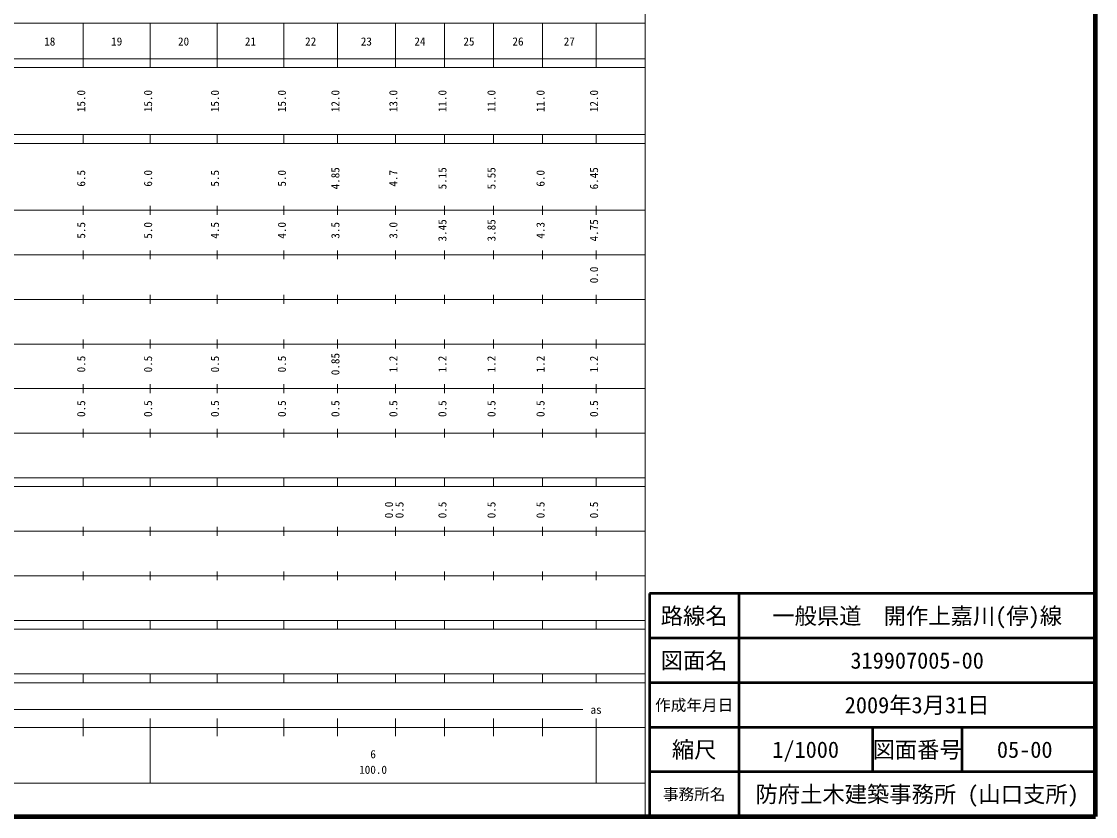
# Model space of a CAD drawing. Units: millimetres on the paper, enlarged 1000 times. Extents: x 40000 to 680000, y 20000 to 380000.
# Drawn here: x 439155 to 680000, y 20000 to 198357 of the extents above; entities that cross this region are included whole.
import ezdxf
from ezdxf.enums import TextEntityAlignment as Align

# ---------------------------------------------------------------- set-up
doc = ezdxf.new("R2010")
doc.units = ezdxf.units.MM
doc.header["$LTSCALE"] = 1000
for name, color, linetype, lineweight in [('M-TTL', 2, 'Continuous', 140), ('M-TTL-BAND', 7, 'Continuous', 13), ('M-TTL-FRAM', 2, 'Continuous', 50), ('M-TTL-LINE', 7, 'Continuous', 50)]:
    doc.layers.add(name, color=color, linetype=linetype, lineweight=lineweight)
doc.layers.add('M-TTL-TXT', color=7, linetype='Continuous')
doc.styles.add('ＭＳ ゴシック', font='')
doc.styles.get('ＭＳ ゴシック').set_extended_font_data('MS Gothic')

msp = doc.modelspace()

# ---------------------------------------------------------------- linework, layer by layer
at = {"layer": 'M-TTL'}
for p, q in [((680000, 20000), (680000, 380000)), ((40000, 20000), (680000, 20000))]:
    msp.add_line(p, q, dxfattribs=at)
at = {"layer": 'M-TTL-BAND'}
for p, q in [((579000, 20000), (579000, 370000)), ((68000, 198000), (579000, 198000)), ((453000, 188000), (453000, 198000)), ((468000, 188000), (468000, 198000)), ((483000, 188000), (483000, 198000)), ((498000, 188000), (498000, 198000)), ((510000, 188000), (510000, 198000)), ((523000, 188000), (523000, 198000)), ((534000, 188000), (534000, 198000)), ((545000, 188000), (545000, 198000)), ((556000, 188000), (556000, 198000)), ((568000, 188000), (568000, 198000)), ((40000, 190000), (579000, 190000)), ((40000, 188000), (579000, 188000)), ((40000, 173000), (579000, 173000)), ((40000, 171000), (579000, 171000)), ((453000, 171000), (453000, 173000)), ((468000, 171000), (468000, 173000)), ((483000, 171000), (483000, 173000)), ((498000, 171000), (498000, 173000)), ((510000, 171000), (510000, 173000)), ((523000, 171000), (523000, 173000)), ((534000, 171000), (534000, 173000)), ((545000, 171000), (545000, 173000)), ((556000, 171000), (556000, 173000)), ((568000, 171000), (568000, 173000)), ((453000, 155000), (453000, 157000)), ((468000, 155000), (468000, 157000)), ((483000, 155000), (483000, 157000)), ((498000, 155000), (498000, 157000)), ((510000, 155000), (510000, 157000)), ((523000, 155000), (523000, 157000)), ((534000, 155000), (534000, 157000)), ((545000, 155000), (545000, 157000)), ((556000, 155000), (556000, 157000)), ((568000, 155000), (568000, 157000)), ((40000, 156000), (579000, 156000)), ((453000, 145000), (453000, 147000)), ((468000, 145000), (468000, 147000)), ((483000, 145000), (483000, 147000)), ((498000, 145000), (498000, 147000)), ((510000, 145000), (510000, 147000)), ((523000, 145000), (523000, 147000)), ((534000, 145000), (534000, 147000)), ((545000, 145000), (545000, 147000)), ((556000, 145000), (556000, 147000)), ((568000, 145000), (568000, 147000)), ((46000, 146000), (579000, 146000)), ((52000, 136000), (579000, 136000)), ((453000, 135000), (453000, 137000)), ((468000, 135000), (468000, 137000)), ((483000, 135000), (483000, 137000)), ((498000, 135000), (498000, 137000)), ((510000, 135000), (510000, 137000)), ((523000, 135000), (523000, 137000)), ((534000, 135000), (534000, 137000)), ((545000, 135000), (545000, 137000)), ((556000, 135000), (556000, 137000)), ((568000, 135000), (568000, 137000)), ((46000, 126000), (579000, 126000)), ((453000, 125000), (453000, 127000)), ((468000, 125000), (468000, 127000)), ((483000, 125000), (483000, 127000)), ((498000, 125000), (498000, 127000)), ((510000, 125000), (510000, 127000)), ((523000, 125000), (523000, 127000)), ((534000, 125000), (534000, 127000)), ((545000, 125000), (545000, 127000)), ((556000, 125000), (556000, 127000)), ((568000, 125000), (568000, 127000)), ((52000, 116000), (579000, 116000)), ((453000, 115000), (453000, 117000)), ((468000, 115000), (468000, 117000)), ((483000, 115000), (483000, 117000)), ((498000, 115000), (498000, 117000)), ((510000, 115000), (510000, 117000)), ((523000, 115000), (523000, 117000)), ((534000, 115000), (534000, 117000)), ((545000, 115000), (545000, 117000)), ((556000, 115000), (556000, 117000)), ((568000, 115000), (568000, 117000)), ((46000, 106000), (579000, 106000)), ((453000, 105000), (453000, 107000)), ((468000, 105000), (468000, 107000)), ((483000, 105000), (483000, 107000)), ((498000, 105000), (498000, 107000)), ((510000, 105000), (510000, 107000)), ((523000, 105000), (523000, 107000)), ((534000, 105000), (534000, 107000)), ((545000, 105000), (545000, 107000)), ((556000, 105000), (556000, 107000)), ((568000, 105000), (568000, 107000)), ((40000, 96000), (579000, 96000)), ((40000, 94000), (579000, 94000)), ((453000, 94000), (453000, 96000)), ((468000, 94000), (468000, 96000)), ((483000, 94000), (483000, 96000)), ((498000, 94000), (498000, 96000)), ((510000, 94000), (510000, 96000)), ((523000, 94000), (523000, 96000)), ((534000, 94000), (534000, 96000)), ((545000, 94000), (545000, 96000)), ((556000, 94000), (556000, 96000)), ((568000, 94000), (568000, 96000)), ((453000, 83000), (453000, 85000)), ((468000, 83000), (468000, 85000)), ((483000, 83000), (483000, 85000)), ((498000, 83000), (498000, 85000)), ((510000, 83000), (510000, 85000)), ((523000, 83000), (523000, 85000)), ((534000, 83000), (534000, 85000)), ((545000, 83000), (545000, 85000)), ((556000, 83000), (556000, 85000)), ((568000, 83000), (568000, 85000)), ((49000, 84000), (579000, 84000)), ((453000, 73000), (453000, 75000)), ((468000, 73000), (468000, 75000)), ((483000, 73000), (483000, 75000)), ((498000, 73000), (498000, 75000)), ((510000, 73000), (510000, 75000)), ((523000, 73000), (523000, 75000)), ((534000, 73000), (534000, 75000)), ((545000, 73000), (545000, 75000)), ((556000, 73000), (556000, 75000)), ((568000, 73000), (568000, 75000)), ((40000, 74000), (579000, 74000)), ((40000, 64000), (579000, 64000)), ((453000, 62000), (453000, 64000)), ((468000, 62000), (468000, 64000)), ((483000, 62000), (483000, 64000)), ((498000, 62000), (498000, 64000)), ((510000, 62000), (510000, 64000)), ((523000, 62000), (523000, 64000)), ((534000, 62000), (534000, 64000)), ((545000, 62000), (545000, 64000)), ((556000, 62000), (556000, 64000)), ((568000, 62000), (568000, 64000)), ((40000, 62000), (579000, 62000)), ((40000, 52000), (579000, 52000)), ((453000, 50000), (453000, 52000)), ((468000, 50000), (468000, 52000)), ((483000, 50000), (483000, 52000)), ((498000, 50000), (498000, 52000)), ((510000, 50000), (510000, 52000)), ((523000, 50000), (523000, 52000)), ((534000, 50000), (534000, 52000)), ((545000, 50000), (545000, 52000)), ((556000, 50000), (556000, 52000)), ((568000, 50000), (568000, 52000)), ((40000, 50000), (579000, 50000)), ((398500, 44000), (565000, 44000)), ((453000, 38000), (453000, 42000)), ((468000, 27500), (468000, 42000)), ((483000, 38000), (483000, 42000)), ((498000, 38000), (498000, 42000)), ((510000, 38000), (510000, 42000)), ((523000, 38000), (523000, 42000)), ((534000, 38000), (534000, 42000)), ((545000, 38000), (545000, 42000)), ((556000, 38000), (556000, 42000)), ((568000, 27500), (568000, 42000)), ((40000, 40000), (579000, 40000)), ((68000, 27500), (579000, 27500))]:
    msp.add_line(p, q, dxfattribs=at)
at = {"layer": 'M-TTL-FRAM'}
for p, q in [((680000, 70000), (580000, 70000)), ((580000, 70000), (580000, 20000))]:
    msp.add_line(p, q, dxfattribs=at)
at = {"layer": 'M-TTL-LINE'}
for p, q in [((600000, 70000), (600000, 20000)), ((680000, 60000), (580000, 60000)), ((680000, 50000), (580000, 50000)), ((680000, 40000), (580000, 40000)), ((630000, 40000), (630000, 30000)), ((650000, 40000), (650000, 30000)), ((680000, 30000), (580000, 30000))]:
    msp.add_line(p, q, dxfattribs=at)

# ---------------------------------------------------------------- texts
at = {"layer": 'M-TTL-BAND', "style": 'ＭＳ ゴシック'}
for s, p in [('18', (445500, 192405)), ('19', (460500, 192405)), ('20', (475500, 192405)), ('21', (490500, 192405)), ('22', (504000, 192405)), ('23', (516500, 192405)), ('24', (528500, 192405)), ('25', (539500, 192405)), ('26', (550500, 192405)), ('27', (562000, 192405)), ('as', (568000, 42500)), ('6', (518000, 32523)), ('100.0', (518000, 29033))]:
    msp.add_text(s, height=1833, dxfattribs=at).set_placement(p, align=Align.BOTTOM_CENTER)
for s, p in [('15.0', (454000, 180500)), ('15.0', (469000, 180500)), ('15.0', (484000, 180500)), ('15.0', (499000, 180500)), ('12.0', (511000, 180500)), ('13.0', (524000, 180500)), ('11.0', (535000, 180500)), ('11.0', (546000, 180500)), ('11.0', (557000, 180500)), ('12.0', (569000, 180500)), ('6.5', (454000, 163174)), ('6.0', (469000, 163174)), ('5.5', (484000, 163174)), ('5.0', (499000, 163174)), ('4.85', (511000, 163174)), ('4.7', (524000, 163174)), ('5.15', (535000, 163174)), ('5.55', (546000, 163174)), ('6.0', (557000, 163174)), ('6.45', (569000, 163174)), ('5.5', (454000, 151500)), ('5.0', (469000, 151500)), ('4.5', (484000, 151500)), ('4.0', (499000, 151500)), ('3.5', (511000, 151500)), ('3.0', (524000, 151500)), ('3.45', (535000, 151500)), ('3.85', (546000, 151500)), ('4.3', (557000, 151500)), ('4.75', (569000, 151500)), ('0.0', (569000, 141500)), ('0.5', (454000, 121500)), ('0.5', (469000, 121500)), ('0.5', (484000, 121500)), ('0.5', (499000, 121500)), ('0.85', (511000, 121500)), ('1.2', (524000, 121500)), ('1.2', (535000, 121500)), ('1.2', (546000, 121500)), ('1.2', (557000, 121500)), ('1.2', (569000, 121500)), ('0.5', (454000, 111500)), ('0.5', (469000, 111500)), ('0.5', (484000, 111500)), ('0.5', (499000, 111500)), ('0.5', (511000, 111500)), ('0.5', (524000, 111500)), ('0.5', (535000, 111500)), ('0.5', (546000, 111500)), ('0.5', (557000, 111500)), ('0.5', (569000, 111500)), ('0.0', (523000, 88764)), ('0.5', (525370, 88764)), ('0.5', (535000, 88764)), ('0.5', (546000, 88764)), ('0.5', (557000, 88764)), ('0.5', (569000, 88764))]:
    msp.add_text(s, height=1833, rotation=90, dxfattribs=at).set_placement(p, align=Align.BOTTOM_CENTER)
at = {"layer": 'M-TTL-TXT', "style": 'ＭＳ ゴシック'}
for s, height, p in [('路線名', 3666, (590000, 65000)), ('路線名', 3666, (590000, 65000)), ('一般県道\u3000開作上嘉川(停)線', 3666, (640000, 65000)), ('図面名', 3666, (590000, 55000)), ('図面名', 3666, (590000, 55000)), ('319907005-00', 3666, (640000, 55000)), ('作成年月日', 2566, (590000, 45000)), ('作成年月日', 2566, (590000, 45000)), ('2009年3月31日', 3666, (640000, 45000)), ('縮尺', 3666, (590000, 35000)), ('縮尺', 3666, (590000, 35000)), ('1/1000', 3666, (615000, 35000)), ('図面番号', 3666, (640000, 35000)), ('図面番号', 3666, (640000, 35000)), ('05-00', 3666, (664125, 35000)), ('事務所名', 2566, (590000, 25000)), ('事務所名', 2566, (590000, 25000)), ('防府土木建築事務所 (山口支所)', 3666, (640000, 25000))]:
    msp.add_text(s, height=height, dxfattribs=at).set_placement(p, align=Align.MIDDLE_CENTER)

doc.saveas('drawing.dxf')
